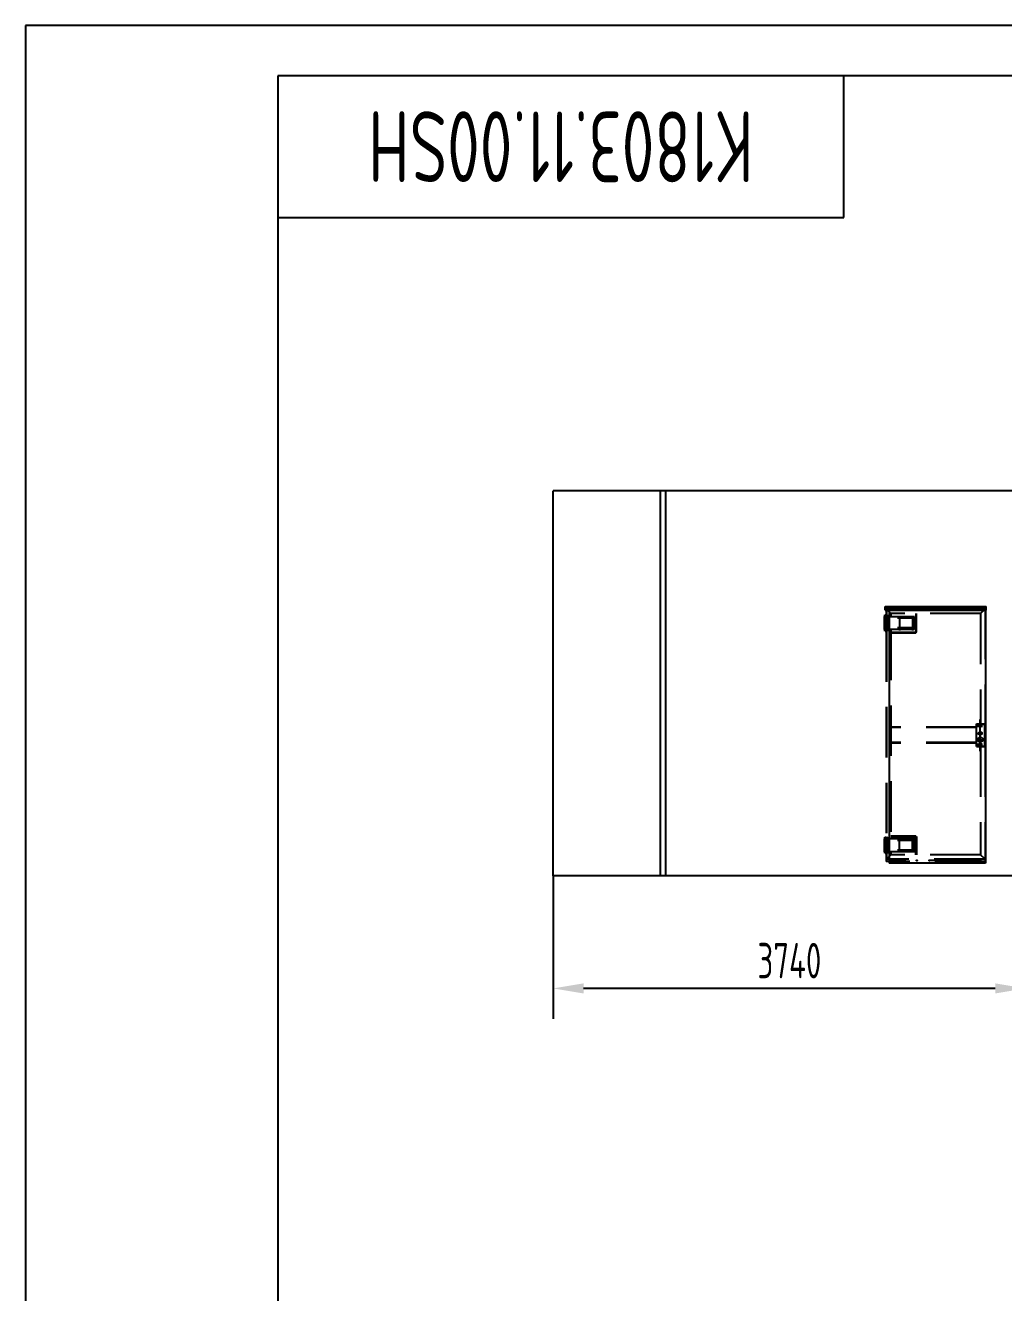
# Model space of a CAD drawing. Header units: millimetres. Extents: x 0 to 33600, y -915 to 23760.
# Drawn here: x 0 to 7745, y 13729 to 23760 of the extents above; entities that cross this region are included whole.
import ezdxf
from ezdxf.enums import TextEntityAlignment as Align

# ---------------------------------------------------------------- set-up
doc = ezdxf.new("R2010")
doc.units = ezdxf.units.MM
doc.header["$LTSCALE"] = 800
doc.linetypes.add('F', pattern=[0.75, 0.5, -0.25])
for name, color, linetype in [('01', 7, 'Continuous'), ('02', 1, 'Continuous'), ('04', 2, 'F'), ('08', 1, 'Continuous'), ('11', 3, 'Continuous')]:
    doc.layers.add(name, color=color, linetype=linetype)
doc.styles.get("Standard").update_dxf_attribs({"font": 'isocp', "width": 0.707, "bigfont": 'intecad.shx'})
doc.dimstyles.new('INTE', dxfattribs={"dimscale": 80, "dimtxt": 3.5, "dimasz": 3, "dimexe": 3, "dimexo": 0, "dimgap": 1, "dimtad": 1, "dimdec": 0, "dimdsep": 46, "dimtxsty": 'Standard', "dimcen": 0, "dimclrd": 1, "dimclre": 1, "dimclrt": 3, "dimadec": 0, "dimazin": 0, "dimtfac": 1, "dimtdec": 0, "dimtmove": 0, "dimatfit": 0, "dimfxl": 1, "dimarcsym": 0})

# ---------------------------------------------------------------- blocks, each defined once
blk = doc.blocks.new('*D215')
at = {"layer": '08', "color": 1, "lineweight": -2}
for p, q in [((4179, 17029), (4179, 15897)), ((7919, 17029), (7919, 15897)), ((7679, 16137), (4419, 16137))]:
    blk.add_line(p, q, dxfattribs=at)
at = {"layer": '08', "color": 1}
for points in [[(4419, 16177), (4419, 16097), (4179, 16137)], [(7679, 16177), (7679, 16097), (7919, 16137)]]:
    blk.add_solid(points, dxfattribs=at)
at = {"layer": 'Defpoints', "color": 0}
for p in [(4179, 17029), (7919, 17029), (4179, 16137)]:
    blk.add_point(p, dxfattribs=at)
at = {"layer": '08', "color": 3, "insert": (6049, 16357), "char_height": 280, "attachment_point": 5}
blk.add_mtext('3740', dxfattribs=at)
blk = doc.blocks.new('*U488', base_point=(251.96, 168.31))
at = {"layer": '01'}
for p, q in [((251.96, 168.31), (251.96, 182.31)), ((195.96, 168.31), (251.96, 168.31))]:
    blk.add_line(p, q, dxfattribs=at)
blk = doc.blocks.new('*U489')
at = {"layer": '04'}
blk.add_blockref('*U488', (0, 0), dxfattribs=at)
blk = doc.blocks.new('*U490')
at = {"layer": '01'}
for points in [[(415, 292), (25, 292)], [(25, 292), (25, 5)]]:
    blk.add_lwpolyline(points, dxfattribs=at)
at = {"layer": '02'}
for points in [[(420, 297), (0, 297)], [(0, 297), (0, 0)]]:
    blk.add_lwpolyline(points, dxfattribs=at)

msp = doc.modelspace()

# ---------------------------------------------------------------- linework, layer by layer
for p, q in [((6838.7, 19128.6), (6838.7, 17128.6)), ((7600.7, 19128.6), (6838.7, 19128.6)), ((7600.7, 19128.6), (7600.7, 17128.6)), ((7600.7, 17128.6), (6838.7, 17128.6))]:
    msp.add_line(p, q)
at = {"layer": '01'}
for p, q in [((4178.7, 17028.6), (4178.7, 20076.6)), ((7918.7, 20076.6), (4178.7, 20076.6)), ((5027.5, 17028.6), (5027.5, 20076.6)), ((5069.7, 17028.6), (5069.7, 20076.6)), ((7608, 19130.6), (7608, 19159.6)), ((7918.7, 17028.6), (4178.7, 17028.6))]:
    msp.add_line(p, q, dxfattribs=at)
at = {"layer": '01', "color": 7, "linetype": 'Continuous'}
for p, q in [((6808, 19159.6), (7608, 19159.6)), ((6808, 19130.6), (6808, 19159.6)), ((6808, 19145.4), (7608, 19145.4)), ((6808, 19141.1), (7608, 19141.1)), ((6808, 19130.6), (7608, 19130.6))]:
    msp.add_line(p, q, dxfattribs=at)
at = {"layer": '04', "color": 2, "linetype": 'F'}
for p, q in [((6834.7, 19086.6), (6796.7, 19086.6)), ((6834.7, 19080.6), (6796.7, 19080.6)), ((6801.7, 18977.6), (6801.7, 19079.6)), ((7038.5, 19079.5), (6801.7, 19079.5)), ((6815.7, 19090.6), (6807.4, 19090.6)), ((6807.5, 19087.1), (6815.7, 19087.1)), ((6807.7, 19079.6), (6807.7, 19080.6)), ((7601.5, 19139.1), (6814.5, 19139.1)), ((6814.5, 19139.1), (6814.5, 19090.6)), ((6815.7, 19093.5), (6815.7, 18962.2)), ((6815.7, 19090.6), (6823.9, 19090.6)), ((6823.9, 19087.1), (6815.7, 19087.1)), ((7598, 19142.6), (6818, 19142.6)), ((6818, 19142.6), (6818, 19090.6)), ((6818, 19136.1), (6821, 19136.1)), ((6821, 19139.1), (6821, 19136.1)), ((6853, 19104.1), (6821, 19136.1)), ((6823.7, 19079.6), (6823.7, 19080.6)), ((6829.7, 18977.6), (6829.7, 19079.6)), ((6830.7, 19080.6), (6830.7, 19079.6)), ((6834.7, 19086.6), (6834.7, 19080.6)), ((7563.2, 19104.1), (6852.8, 19104.1)), ((6853, 19104.1), (6853, 19079.5)), ((7037.8, 19066.6), (6903.5, 19066.6)), ((6920.5, 19083.8), (6920.5, 18970.5)), ((6920.5, 19083.8), (6920.5, 18970.5)), ((7022.5, 19083.8), (7022.5, 18970.5)), ((7022.5, 19083.8), (7022.5, 18970.5)), ((7038.5, 18977.5), (7038.5, 19079.5)), ((7050, 19104.1), (7050, 18952.1)), ((7056, 18958.1), (7056, 19104.1)), ((7595, 19136.1), (7563, 19104.1)), ((7563, 19104.1), (7563, 18232.6)), ((7595, 19139.1), (7595, 19136.1)), ((7598, 19136.1), (7595, 19136.1)), ((7598, 19142.6), (7598, 18232.6)), ((7601.5, 19139.1), (7601.5, 17142.6)), ((6834.7, 18976.6), (6796.7, 18976.6)), ((6807.7, 18970.6), (6796.7, 18970.6)), ((7038.5, 18977.5), (6801.7, 18977.5)), ((6806, 18970.6), (6806, 18969.6)), ((6815.7, 18970.6), (6806, 18970.6)), ((6806, 18969.6), (6815.7, 18969.6)), ((6807.7, 18969.6), (6807.7, 18966.1)), ((6823.7, 18966.1), (6807.7, 18966.1)), ((6807.7, 18966.1), (6808.5, 18964.6)), ((6808.3, 18970.6), (6808.3, 18969.6)), ((6808.5, 18964.6), (6815.7, 18964.6)), ((6814.5, 18964.6), (6814.5, 17331.6)), ((6815.7, 18970.6), (6825.4, 18970.6)), ((6825.4, 18969.6), (6815.7, 18969.6)), ((6822.8, 18964.6), (6815.7, 18964.6)), ((6818, 18964.6), (6818, 17331.6)), ((6823.7, 18966.1), (6822.8, 18964.6)), ((6823, 18970.6), (6823, 18969.6)), ((6834.7, 18970.6), (6823.7, 18970.6)), ((6823.7, 18969.6), (6823.7, 18966.1)), ((6825.4, 18970.6), (6825.4, 18969.6)), ((6830.7, 18977.6), (6830.7, 18976.6)), ((6834.7, 18970.6), (6834.7, 18976.6)), ((6853, 18977.5), (6853, 17320.6)), ((7037.8, 18990.5), (6903.5, 18990.5)), ((6853, 18958.1), (7056, 18958.1)), ((6853, 18952.1), (7050, 18952.1)), ((7560, 18014.3), (7560, 18265)), ((7531.5, 18206.1), (6853, 18206.1)), ((7531.5, 18201.6), (6853, 18201.6)), ((7531.5, 18232.6), (7601.5, 18232.6)), ((7531.5, 18052.6), (7531.5, 18232.6)), ((7531.5, 18229.6), (7601.5, 18229.6)), ((7536.9, 18211.6), (7579, 18211.6)), ((7596.5, 18055.6), (7596.5, 18229.6)), ((7599.5, 18199.6), (7596.5, 18199.6)), ((7599.5, 18055.6), (7599.5, 18229.6)), ((7531.5, 18083.6), (6853, 18083.6)), ((7531.5, 18079.1), (6853, 18079.1)), ((7536.9, 18155.6), (7579, 18155.6)), ((7536.9, 18105.6), (7579, 18105.6)), ((7536.9, 18070.6), (7579, 18070.6)), ((7599.5, 18083.6), (7596.5, 18083.6)), ((7531.5, 18055.6), (7601.5, 18055.6)), ((7531.5, 18052.6), (7601.5, 18052.6)), ((7563, 18052.6), (7563, 17194.1)), ((7598, 18052.6), (7598, 17142.6)), ((6834.7, 17327.6), (6796.7, 17327.6)), ((6834.7, 17321.6), (6796.7, 17321.6)), ((7038.5, 17320.6), (6801.7, 17320.6)), ((6801.7, 17218.6), (6801.7, 17320.6)), ((6815.7, 17331.6), (6807.4, 17331.6)), ((6807.5, 17328.1), (6815.7, 17328.1)), ((6807.7, 17320.6), (6807.7, 17321.6)), ((6815.7, 17334.5), (6815.7, 17203.2)), ((6815.7, 17331.6), (6823.9, 17331.6)), ((6823.9, 17328.1), (6815.7, 17328.1)), ((6823.7, 17320.6), (6823.7, 17321.6)), ((6829.7, 17218.6), (6829.7, 17320.6)), ((6830.7, 17321.6), (6830.7, 17320.6)), ((6834.7, 17327.6), (6834.7, 17321.6)), ((6853, 17346.1), (7050, 17346.1)), ((6853, 17340.1), (7056, 17340.1)), ((7037.8, 17307.6), (6903.5, 17307.6)), ((6920.5, 17214.3), (6920.5, 17327.6)), ((7022.5, 17214.3), (7022.5, 17327.6)), ((7038.5, 17218.6), (7038.5, 17320.6)), ((7050, 17194.1), (7050, 17346.1)), ((7056, 17340.1), (7056, 17194.1)), ((6834.7, 17217.6), (6796.7, 17217.6)), ((6807.7, 17211.6), (6796.7, 17211.6)), ((7038.5, 17218.6), (6801.7, 17218.6)), ((6815.7, 17211.6), (6806, 17211.6)), ((6806, 17211.6), (6806, 17210.6)), ((6806, 17210.6), (6815.7, 17210.6)), ((6807.7, 17210.6), (6807.7, 17207.1)), ((6807.7, 17207.1), (6808.5, 17205.6)), ((6823.7, 17207.1), (6807.7, 17207.1)), ((6808.3, 17211.6), (6808.3, 17210.6)), ((6808.5, 17205.6), (6815.7, 17205.6)), ((6814.5, 17205.6), (6814.5, 17142.6)), ((6815.7, 17211.6), (6825.4, 17211.6)), ((6825.4, 17210.6), (6815.7, 17210.6)), ((6822.8, 17205.6), (6815.7, 17205.6)), ((6818, 17205.6), (6818, 17142.6)), ((6821, 17162.1), (6818, 17162.1)), ((6821, 17162.1), (6853, 17194.1)), ((6821, 17162.1), (6821, 17159.1)), ((7595, 17159.1), (6821, 17159.1)), ((6823.7, 17207.1), (6822.8, 17205.6)), ((6823, 17211.6), (6823, 17210.6)), ((6834.7, 17211.6), (6823.7, 17211.6)), ((6823.7, 17210.6), (6823.7, 17207.1)), ((6825.4, 17211.6), (6825.4, 17210.6)), ((6830.7, 17218.6), (6830.7, 17217.6)), ((6834.7, 17211.6), (6834.7, 17217.6)), ((6853, 17218.6), (6853, 17194.1)), ((7563, 17194.1), (6853, 17194.1)), ((6858, 17154.6), (6858, 17143.6)), ((7037.8, 17231.6), (6903.5, 17231.6)), ((6958, 17154.6), (6958, 17143.6)), ((7058, 17154.6), (7058, 17143.6)), ((7158, 17154.6), (7158, 17143.6)), ((7258, 17154.6), (7258, 17143.6)), ((7358, 17154.6), (7358, 17143.6)), ((7458, 17154.6), (7458, 17143.6)), ((7558, 17154.6), (7558, 17143.6)), ((7595, 17162.1), (7563, 17194.1)), ((7595, 17162.1), (7595, 17159.1)), ((7595, 17162.1), (7598, 17162.1)), ((7601.5, 17142.6), (6814.5, 17142.6)), ((7563.5, 17149.6), (6853.1, 17149.6))]:
    msp.add_line(p, q, dxfattribs=at)
for centre, radius in [((7560, 18155.6), 13), ((7560, 18211.6), 7.5), ((7560, 18105.6), 20), ((7560, 18070.6), 7.5), ((6858, 17149.6), 4), ((6958, 17149.6), 4), ((7058, 17149.6), 4), ((7158, 17149.6), 4), ((7258, 17149.6), 4), ((7358, 17149.6), 4), ((7458, 17149.6), 4), ((7558, 17149.6), 4)]:
    msp.add_circle(centre, radius, dxfattribs=at)
for centre, radius, start, end in [((6807.4, 19088.8), 1.75, 90.00003, 271.22239), ((6807.2, 19086.6), 0.5, 0, 90), ((6824.2, 19086.6), 0.5, 90, 180), ((6823.9, 19088.8), 1.75, 270, 88.77771), ((6807.4, 17329.8), 1.75, 90.00003, 271.22239), ((6807.2, 17327.6), 0.5, 0, 90), ((6824.2, 17327.6), 0.5, 90, 180), ((6823.9, 17329.8), 1.75, 270, 88.77771)]:
    msp.add_arc(centre, radius, start, end, dxfattribs=at)

# ---------------------------------------------------------------- block references
at = {"layer": '02', "xscale": 80, "yscale": 80, "zscale": 80}
msp.add_blockref('*U490', (0, 0), dxfattribs=at)
at = {"layer": '02', "xscale": 80, "yscale": 80}
msp.add_blockref('*U489', (6480, 22240), dxfattribs=at)

# ---------------------------------------------------------------- texts
at = {"layer": '11', "width": 0.693499}
msp.add_text('K1803.11.00SH', height=560, rotation=180, dxfattribs=at).set_placement((5765.3, 23080), (2714.7, 23080), align=Align.FIT)

# ---------------------------------------------------------------- dimensions: what is measured, and where the dimension line sits
at = {"layer": '08'}
dim = msp.add_linear_dim(base=(4178.7, 16136.9), p1=(7918.7, 17028.6), p2=(4178.7, 17028.6), angle=180, dimstyle='INTE', dxfattribs=at)
dim.commit()
dim.dimension.update_dxf_attribs({"geometry": '*D215', "text_midpoint": (6048.7, 16356.9)})

doc.saveas('drawing.dxf')
